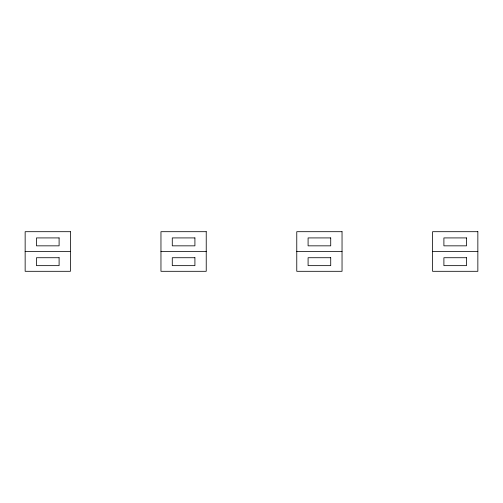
<?xml version="1.0" encoding="UTF-8"?>
<svg xmlns="http://www.w3.org/2000/svg" width="503" height="503" viewBox="0 0 503 503"><rect width="100%" height="100%" fill="white"/><g stroke="black" fill="none" stroke-linecap="round" stroke-linejoin="round"><path stroke-width="0.75" d="M25.15 251.5L70.42 251.5M160.96 251.5L206.23 251.5M296.77 251.5L342.04 251.5M432.58 251.5L477.85 251.5M70.42 231.694L25.15 231.694L25.15 271.306L70.42 271.306L70.42 231.694M206.23 231.694L160.96 231.694L160.96 271.306L206.23 271.306L206.23 231.694M342.04 231.694L296.77 231.694L296.77 271.306L342.04 271.306L342.04 231.694M477.85 231.694L432.58 231.694L432.58 271.306L477.85 271.306L477.85 231.694M59.103 237.919L36.468 237.919L36.468 245.841L59.103 245.841L59.103 237.919M194.913 237.919L172.278 237.919L172.278 245.841L194.913 245.841L194.913 237.919M330.723 237.919L308.088 237.919L308.088 245.841L330.723 245.841L330.723 237.919M466.533 237.919L443.898 237.919L443.898 245.841L466.533 245.841L466.533 237.919M59.103 257.725L36.468 257.725L36.468 265.647L59.103 265.647L59.103 257.725M194.913 257.725L172.278 257.725L172.278 265.647L194.913 265.647L194.913 257.725M330.723 257.725L308.088 257.725L308.088 265.647L330.723 265.647L330.723 257.725M466.533 257.725L443.898 257.725L443.898 265.647L466.533 265.647L466.533 257.725"/></g></svg>
